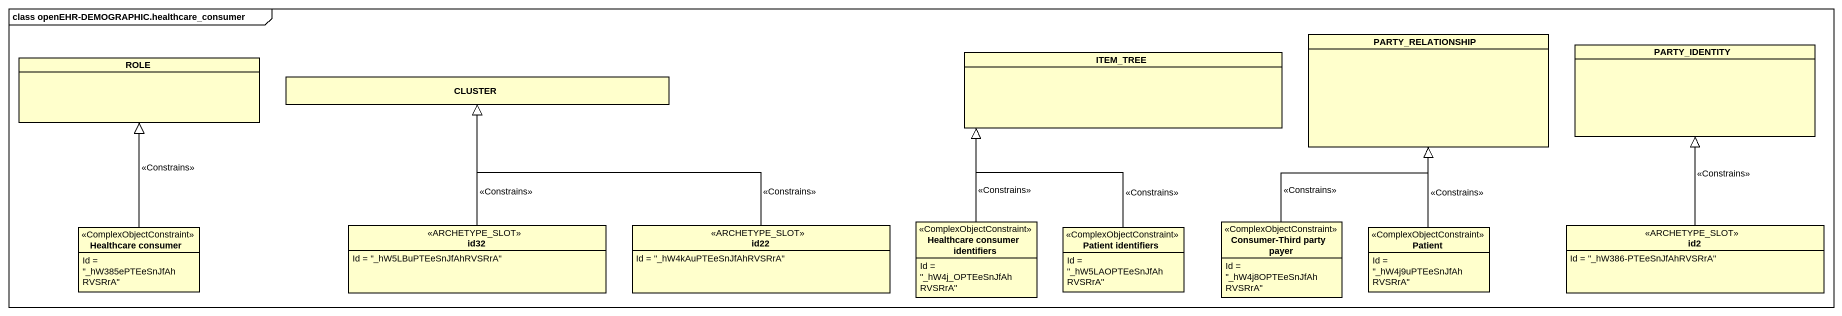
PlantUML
@startuml
mainframe class openEHR-DEMOGRAPHIC.healthcare_consumer
hide circle
hide empty members
class PARTY_RELATIONSHIP
class ROLE
class CLUSTER
class ITEM_TREE
class PARTY_IDENTITY
class "Healthcare consumer" as Healthcare_consumer <<ComplexObjectConstraint>> {
  Id = "_hW385ePTEeSnJfAhRVSRrA"
}
class id32 <<ARCHETYPE_SLOT>> {
  Id = "_hW5LBuPTEeSnJfAhRVSRrA"
}
class id22 <<ARCHETYPE_SLOT>> {
  Id = "_hW4kAuPTEeSnJfAhRVSRrA"
}
class "Healthcare consumer identifiers" as Healthcare_consumer_2 <<ComplexObjectConstraint>> {
  Id = "_hW4j_OPTEeSnJfAhRVSRrA"
}
class "Patient identifiers" as Patient_identifiers <<ComplexObjectConstraint>> {
  Id = "_hW5LAOPTEeSnJfAhRVSRrA"
}
class "Consumer-Third party payer" as Consumer_Third_party_payer <<ComplexObjectConstraint>> {
  Id = "_hW4j8OPTEeSnJfAhRVSRrA"
}
class Patient <<ComplexObjectConstraint>> {
  Id = "_hW4j9uPTEeSnJfAhRVSRrA"
}
class id2 <<ARCHETYPE_SLOT>> {
  Id = "_hW386-PTEeSnJfAhRVSRrA"
}
Healthcare_consumer -up-|> ROLE : <<Constrains>>
id32 -up-|> CLUSTER : <<Constrains>>
id22 -left-|> CLUSTER : <<Constrains>>
Healthcare_consumer_2 -up-|> ITEM_TREE : <<Constrains>>
Patient_identifiers -up-|> ITEM_TREE : <<Constrains>>
Consumer_Third_party_payer -up-|> PARTY_RELATIONSHIP : <<Constrains>>
Patient -up-|> PARTY_RELATIONSHIP : <<Constrains>>
id2 -up-|> PARTY_IDENTITY : <<Constrains>>
@enduml
